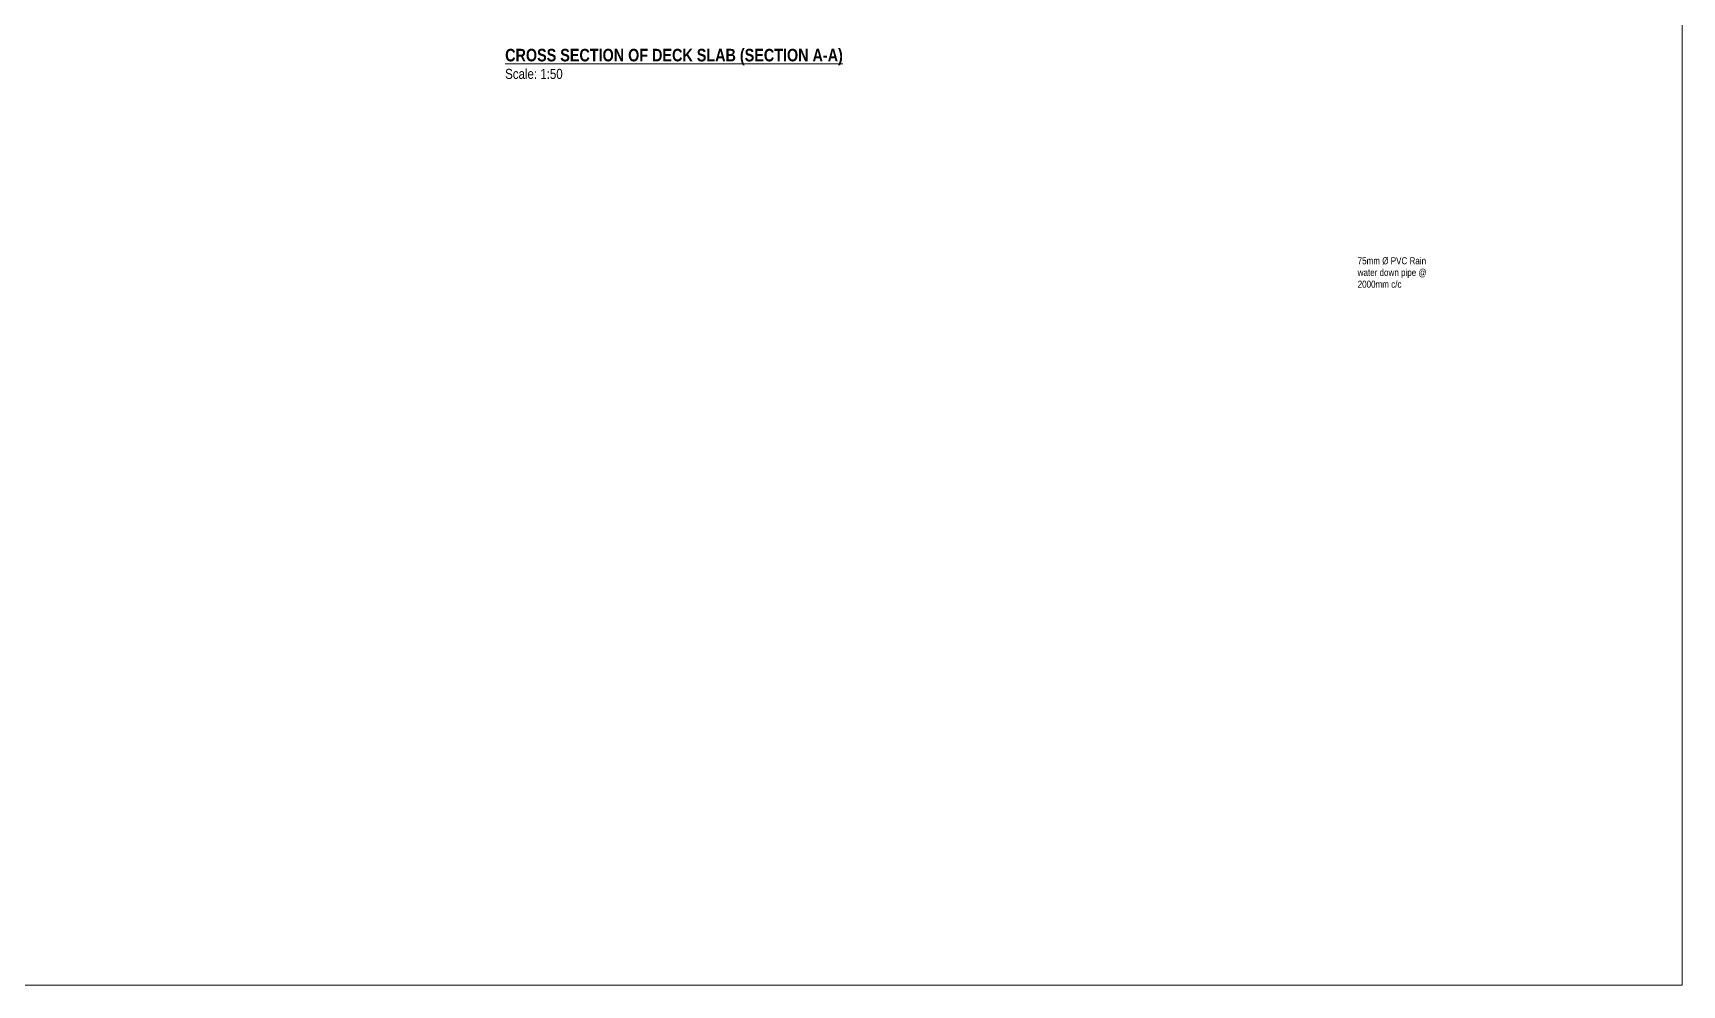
# Model space of a CAD drawing. Header units: inches. Extents: x -36047 to 217865, y -75686 to -40231.
# Drawn here: x 19918 to 36346, y -61434 to -51954 of the extents above; entities that cross this region are included whole.
import ezdxf

# ---------------------------------------------------------------- set-up
doc = ezdxf.new("R2010")
doc.units = ezdxf.units.IN
doc.header["$LTSCALE"] = 3
doc.header["$MEASUREMENT"] = 0
for name, color, linetype, lineweight in [('DIMS', 150, 'Continuous', 9), ('Text @ 35', 7, 'Continuous', 30), ('Text_Normal @ 50', 7, 'Continuous', 25), ('Text_Title @ 50', 1, 'Continuous', 20)]:
    doc.layers.add(name, color=color, linetype=linetype, lineweight=lineweight)
doc.styles.add('SWIS_B_T', font='swisscb.ttf', dxfattribs={"height": 2.5})
doc.styles.add('SWIS_R_N', font='swissc.ttf', dxfattribs={"height": 2})

msp = doc.modelspace()

# ---------------------------------------------------------------- linework, layer by layer
at = {"layer": 'DIMS', "color": 2}
msp.add_lwpolyline([(-36046.8, -40230.7), (36345.6, -40230.7), (36345.6, -61434.4), (-36046.8, -61434.4)], close=True, dxfattribs=at)

# ---------------------------------------------------------------- texts
at = {"layer": 'Text @ 35', "ltscale": 20, "insert": (33114.1, -54187), "char_height": 70, "width": 687.864, "attachment_point": 1, "style": 'SWIS_R_N'}
msp.add_mtext('75mm %%C PVC Rain water down pipe @ 2000mm c/c\\P \\P ', dxfattribs=at)
at = {"layer": 'Text_Normal @ 50', "insert": (24621.6, -52311.3), "char_height": 100, "width": 574.61, "attachment_point": 1, "style": 'SWIS_R_N'}
msp.add_mtext('Scale: 1:50', dxfattribs=at)
at = {"layer": 'Text_Title @ 50', "style": 'SWIS_B_T'}
msp.add_text('%%UCROSS SECTION OF DECK SLAB (SECTION A-A)', height=125, dxfattribs=at).set_placement((24621.6, -52236.6))

doc.saveas('drawing.dxf')
